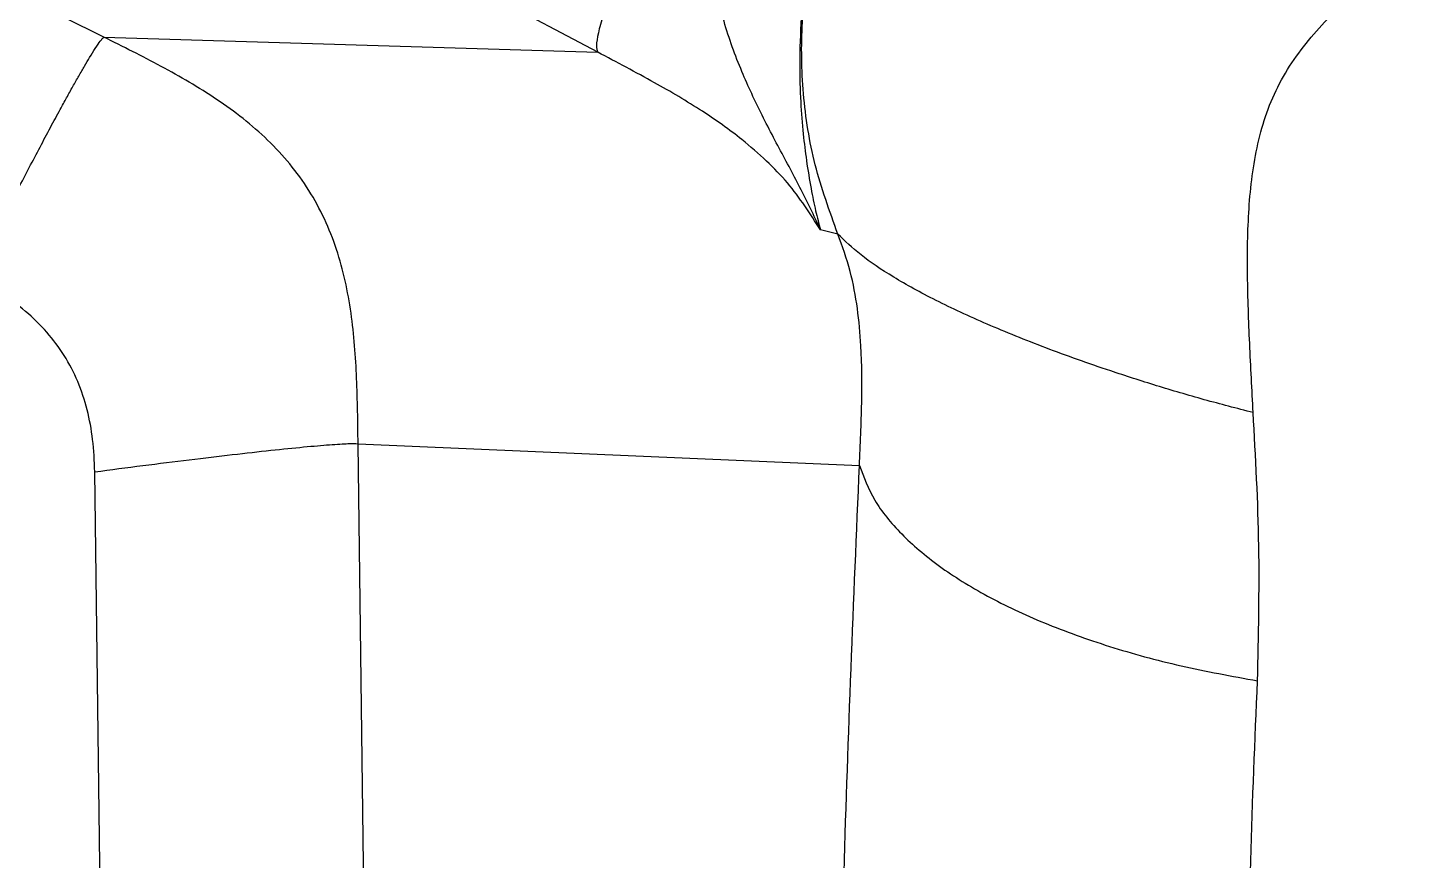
# Model space of a CAD drawing. Extents: x 832 to 912, y 781 to 934.
# Drawn here: x 839.538 to 844.455, y 850.585 to 853.556 of the extents above; entities that cross this region are included whole.
import ezdxf

# ---------------------------------------------------------------- set-up
doc = ezdxf.new("R2010")
doc.units = 0
doc.header["$MEASUREMENT"] = 0
doc.layers.add('1', color=4, linetype='Continuous')

# ---------------------------------------------------------------- blocks, each defined once
blk = doc.blocks.new('2026 SOVEREIGN HL')
at = {"layer": '1', "color": 3, "linetype": 'Continuous', "lineweight": 25}
for p, q in [((9.8421, 56.3732), (8.5549, 57.0565)), ((8.0811, 56.4272), (7.2957, 56.8183)), ((8.0811, 56.4272), (9.8421, 56.3732)), ((10.6984, 55.7245), (10.6364, 55.7395)), ((9.0491, 50.3273), (8.9876, 54.9767)), ((8.9876, 54.9767), (10.7754, 54.8988)), ((8.109, 50.3143), (8.0487, 54.8764))]:
    blk.add_line(p, q, dxfattribs=at)
for points, knots in [([(10.6984, 55.7245), (10.6689, 55.8062), (10.61, 55.9689), (10.5703, 56.2244), (10.5659, 56.4801), (10.5987, 56.733), (10.6661, 56.9801), (10.7678, 57.2195), (10.9006, 57.4511), (11.0168, 57.5947), (11.0751, 57.6668)], [0, 0, 0, 0, 0.1263174, 0.2514894, 0.3758471, 0.4999293, 0.6238983, 0.7482844, 0.8735307, 1, 1, 1, 1]), ([(12.1795, 55.0874), (12.1751, 55.1697), (12.1663, 55.3337), (12.1574, 55.5768), (12.1605, 55.816), (12.1839, 56.0104), (12.2258, 56.1582), (12.2713, 56.263), (12.3315, 56.3601), (12.4281, 56.4792), (12.5684, 56.6138), (12.6732, 56.7276), (12.7259, 56.7848)], [0, 0, 0, 0, 0.1263616, 0.2515698, 0.3759378, 0.4999522, 0.5618814, 0.6238865, 0.6859685, 0.7482454, 0.8735152, 1, 1, 1, 1]), ([(10.6362, 55.74), (10.6357, 55.7409), (10.6349, 55.7423), (10.6339, 55.7443), (10.6315, 55.7494), (10.6291, 55.7556), (10.6255, 55.7635), (10.6119, 55.7931), (10.5872, 55.8446), (10.5488, 55.9195), (10.509, 55.9942), (10.4683, 56.0705), (10.4152, 56.1728), (10.3522, 56.3078), (10.2873, 56.4832), (10.2611, 56.6165), (10.2477, 56.6843)], [0, 0, 0, 0, 0.002908, 0.004298, 0.005729, 0.017678, 0.027405, 0.030155, 0.1115, 0.191912, 0.274323, 0.359607, 0.447708, 0.618518, 0.805902, 1, 1, 1, 1]), ([(9.8898, 56.587), (9.8798, 56.5588), (9.8596, 56.5025), (9.8428, 56.44), (9.8354, 56.3937), (9.8399, 56.3801), (9.8421, 56.3732)], [0, 0, 0, 0, 0.2499856, 0.4999722, 0.7499812, 1, 1, 1, 1]), ([(10.5673, 56.4952), (10.565, 56.44), (10.5604, 56.3336), (10.5651, 56.1975), (10.5741, 56.0833), (10.5868, 55.9802), (10.6019, 55.8892), (10.6181, 55.809), (10.6306, 55.7619), (10.6365, 55.7395)], [0, 0, 0, 0, 0.166663, 0.3209025, 0.4627225, 0.5920096, 0.745134, 0.8788056, 1, 1, 1, 1]), ([(7.6143, 55.5701), (7.6412, 55.6235), (7.6958, 55.7318), (7.7631, 55.8624), (7.8155, 55.9629), (7.854, 56.036), (7.891, 56.1054), (7.9223, 56.1635), (7.9488, 56.2117), (7.971, 56.2518), (7.9924, 56.2896), (8.0125, 56.3245), (8.0325, 56.3583), (8.0523, 56.3901), (8.0709, 56.4177), (8.0775, 56.4239), (8.0811, 56.4272)], [0, 0, 0, 0, 0.1198243, 0.2431316, 0.3061695, 0.3700923, 0.4349038, 0.5006072, 0.5464563, 0.5943446, 0.6442719, 0.6962394, 0.7502474, 0.8189362, 0.9021904, 1, 1, 1, 1]), ([(8.9876, 54.9767), (8.9867, 55.0544), (8.9847, 55.21), (8.9678, 55.443), (8.9267, 55.6344), (8.8697, 55.7793), (8.814, 55.8817), (8.7457, 55.9761), (8.6401, 56.0899), (8.4867, 56.209), (8.2866, 56.3247), (8.1494, 56.3931), (8.0811, 56.4272)], [0, 0, 0, 0, 0.125335, 0.251188, 0.376719, 0.439541, 0.502176, 0.564737, 0.627368, 0.752606, 0.876743, 1, 1, 1, 1]), ([(10.6364, 55.7392), (10.5996, 55.7969), (10.5435, 55.8851), (10.4434, 55.9878), (10.3435, 56.0747), (10.2104, 56.1688), (10.0372, 56.2706), (9.91, 56.3375), (9.8421, 56.3732)], [0, 0, 0, 0, 0.203002, 0.310102, 0.424405, 0.592158, 0.782376, 1, 1, 1, 1]), ([(10.7754, 54.8988), (10.7787, 54.9732), (10.7851, 55.1165), (10.7842, 55.3036), (10.7697, 55.4603), (10.7453, 55.595), (10.7143, 55.6807), (10.6984, 55.7245)], [0, 0, 0, 0, 0.261262, 0.502561, 0.662579, 0.827184, 1, 1, 1, 1]), ([(12.1795, 55.0874), (12.1209, 55.1026), (12.0025, 55.1333), (11.833, 55.1836), (11.6415, 55.2451), (11.4358, 55.3185), (11.2265, 55.403), (11.0436, 55.4879), (10.8929, 55.5709), (10.7749, 55.6506), (10.7237, 55.7), (10.6984, 55.7245)], [0, 0, 0, 0, 0.080348, 0.162088, 0.244995, 0.370876, 0.497812, 0.624975, 0.751647, 0.87706, 1, 1, 1, 1]), ([(8.0487, 54.8764), (8.0471, 54.9149), (8.044, 54.9893), (8.0237, 55.0976), (7.9905, 55.1989), (7.9422, 55.2923), (7.8792, 55.3769), (7.8028, 55.451), (7.714, 55.5168), (7.6483, 55.552), (7.6143, 55.5701)], [0, 0, 0, 0, 0.133099, 0.257139, 0.379382, 0.500284, 0.619146, 0.742246, 0.867076, 1, 1, 1, 1]), ([(12.1951, 54.1308), (12.1986, 54.2911), (12.2056, 54.6114), (12.1882, 54.9289), (12.1795, 55.0874)], [0, 0, 0, 0, 0.500693, 1, 1, 1, 1]), ([(8.0487, 54.8764), (8.1063, 54.884), (8.2215, 54.8992), (8.3874, 54.9199), (8.5418, 54.9382), (8.6797, 54.9536), (8.7972, 54.9656), (8.8899, 54.9736), (8.9575, 54.9778), (8.9776, 54.9771), (8.9876, 54.9767)], [0, 0, 0, 0, 0.125004, 0.250008, 0.375016, 0.50002, 0.625013, 0.749999, 0.874994, 1, 1, 1, 1]), ([(10.6712, 50.3487), (10.6721, 50.6137), (10.6739, 51.1431), (10.6839, 51.9264), (10.6989, 52.6958), (10.7195, 53.4458), (10.7447, 54.1811), (10.7651, 54.6584), (10.7754, 54.8988)], [0, 0, 0, 0, 0.168388, 0.33629, 0.503633, 0.669654, 0.833644, 1, 1, 1, 1]), ([(10.7754, 54.8988), (10.7907, 54.8574), (10.8214, 54.7745), (10.92, 54.6537), (11.0547, 54.5385), (11.2266, 54.4316), (11.4307, 54.3351), (11.6635, 54.2514), (11.9187, 54.1809), (12.1029, 54.1475), (12.1951, 54.1308)], [0, 0, 0, 0, 0.125002, 0.250002, 0.375001, 0.5, 0.624999, 0.749999, 0.874998, 1, 1, 1, 1]), ([(12.2592, 50.1456), (12.2488, 50.375), (12.2281, 50.833), (12.1961, 51.5119), (12.1722, 52.182), (12.1617, 52.8422), (12.1675, 53.494), (12.1859, 53.9178), (12.1951, 54.1308)], [0, 0, 0, 0, 0.1666185, 0.3326866, 0.4984205, 0.6644108, 0.8313713, 1, 1, 1, 1])]:
    blk.add_open_spline(points, degree=3, knots=knots, dxfattribs=at)

msp = doc.modelspace()

# ---------------------------------------------------------------- block references
at = {"layer": '1'}
msp.add_blockref('2026 SOVEREIGN HL', (831.7292, 797.0948), dxfattribs=at)

doc.saveas('drawing.dxf')
